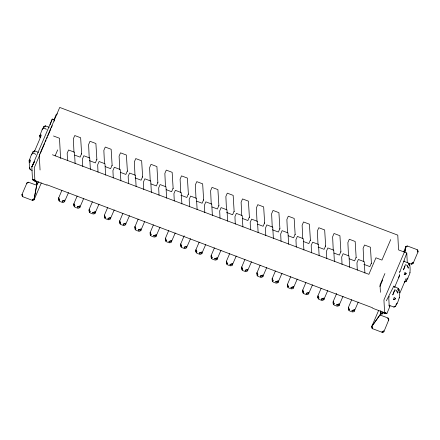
<?xml version="1.0" encoding="UTF-8"?>
<svg xmlns="http://www.w3.org/2000/svg" width="440" height="440" viewBox="0 0 440 440"><rect width="100%" height="100%" fill="white"/><g stroke="black" fill="none" stroke-linecap="round" stroke-linejoin="round"><path stroke-width="0.66" d="M388.795 319.798L383.845 331.81L382.822 332.569L372.014 328.488L371.789 326.43L380.633 313.902L380.853 311.586M380.776 310.651L380.55 314.215L371.789 326.43L372.548 328.867M29.249 160.358L29.37 160.045L30.553 160.078L29.854 162.415L29.139 160.826L31.532 154.291L33.193 153.18L35.354 154L35.387 154.632M34.485 151.388L39.99 138.518L39.848 135.779L40.645 136.824L39.875 135.597L40.018 135.151L41.261 135.031L40.562 137.368L39.848 135.779L42.235 129.239L43.901 128.133L46.063 128.953L46.096 129.586M393.503 299.574L395.175 299.112L395.411 298.331L394.185 297.457L393.503 299.574L395.202 298.93M399.493 272.888L406.78 253L398.552 249.893L397.782 235.142L59.725 107.426L39.281 155.243L40.056 169.994M404.212 274.527L405.884 274.065L406.115 273.284L404.894 272.41L404.212 274.527L405.911 273.884M36.767 184.333A1.298 1.227 -3 0 1 35.244 184.74L28.314 182.166L26.95 182.93L22.082 194.315L22.044 195.784L22.842 196.746L32.45 200.376L33.732 200.2L34.139 199.694L36.767 184.333L38.764 182.1M404.888 252.016L405.861 246.736L406.269 246.224L407.55 246.048L417.159 249.678L417.956 250.641L417.918 252.115L413.05 263.5L411.686 264.264L403.964 261.344M32.45 200.376L32.406 199.535L33.688 199.359L34.095 198.853L37.021 183.744L36.707 181.324L36.262 183.304A1.298 1.227 -3 0 1 36.575 185.405M404.827 252.115L405.861 246.736L407.55 246.048M73.997 204.831L73.871 205.299L73.931 203.566L77.143 196.07M89.249 210.595L89.122 211.063L89.183 209.33L92.395 201.828M104.5 216.359L104.374 216.821L104.434 215.094L107.646 207.592M196.009 250.927L195.882 251.394L195.943 249.667L199.155 242.165M211.261 256.69L211.134 257.158L211.195 255.426L214.407 247.924M226.512 262.454L226.386 262.916L226.446 261.19L229.658 253.688M318.021 297.022L317.895 297.49L317.955 295.763L321.167 288.261M333.273 302.786L333.146 303.254L333.207 301.521L336.688 293.398M348.524 308.55L348.398 309.012L348.458 307.285L351.67 299.783M388.713 320.425L388.751 318.951L387.954 317.988L381.348 315.497A1.298 1.227 -3 0 1 380.55 314.215M417.918 252.115L418 251.482L417.202 250.52M398.657 277.8L399.586 274.681A2.591 0.358 -69.3 0 1 398.657 277.8L395.005 286.336A2.591 0.358 -69.3 0 1 394.752 286.897M395.945 304.442L397.056 303.705L398.03 301.428L399.449 297.165L399.3 294.426L406.115 278.487M406.654 279.395L407.764 278.658L408.705 275.748C411.169 274.466 410.003 259.341 408.304 264.44L409.525 265.315L409.739 264.93L408.952 263.28L409.778 264.957L409.03 263.257M50.116 124.85L52.272 119.064L54.675 119.972L54.137 121.231M404.377 252.093L383.933 299.909L384.588 312.34L383.411 312.307M395.291 298.645L395.411 298.331M405.999 273.598L406.115 273.284M399.212 297.946L399.333 297.632M409.921 272.899L410.042 272.586M389.246 296.379L388.784 297.935L389.202 305.943L389.708 305.223L389.911 306.416L389.361 305.905M399.828 271.639L399.955 271.332M31.565 154.919L32.995 151.685L34.689 150.926L38.489 152.361M42.267 129.871L43.703 126.638L45.397 125.879L49.198 127.314M52.272 119.064L31.829 166.881L32.477 179.311L36.108 181.099M53.851 120.01L56.155 114.615L57.519 113.856M39.881 154.578L34.232 167.788L34.903 180.642L46.915 185.18M40.419 153.318L44.721 143.253M45.26 141.994L46.068 140.107M46.602 138.847L47.41 136.961M47.949 135.702L50.908 128.783M51.447 127.523L52.25 125.637M34.139 199.694L41.272 183.007M55.094 155.898L57.657 149.908M81.571 153.72L80.108 157.135L74.707 155.095M64.752 201.339L63.707 202.345L62.711 202.483L62.645 201.223L62.15 201.102L64.686 200.073L64.499 201.757L68.469 192.638M96.822 159.484L95.359 162.899L89.359 160.628M80.003 207.103L78.958 208.109L77.963 208.247L77.897 206.982L77.401 206.866L79.937 205.838L79.75 207.521L83.721 198.402M112.074 165.242L110.611 168.657L105.21 166.617M95.255 212.861L94.21 213.873L93.214 214.011L93.148 212.746L92.653 212.625L95.189 211.602L95.002 213.285L98.972 204.166M127.325 171.006L125.862 174.422L120.461 172.381M110.506 218.625L109.461 219.632L108.466 219.769L108.4 218.504L107.905 218.389L110.44 217.36L110.253 219.043L114.224 209.924M142.577 176.764L141.114 180.186L135.113 177.914M125.758 224.389L124.713 225.396L123.717 225.533L123.651 224.268L123.156 224.153L125.692 223.124L125.505 224.807L129.476 215.688M157.828 182.529L156.365 185.944L150.964 183.904M141.009 230.148L139.964 231.16L138.969 231.297L138.903 230.032L138.408 229.911L140.943 228.882L140.756 230.566L144.727 221.447M173.08 188.293L171.617 191.708L166.215 189.668M156.261 235.912L155.215 236.918L154.22 237.056L154.154 235.791L153.659 235.675L156.195 234.647L156.007 236.33L159.979 227.211M188.331 194.051L186.868 197.466L180.868 195.201M171.512 241.676L170.467 242.682L169.472 242.82L169.406 241.555L168.911 241.439L171.446 240.411L171.259 242.094L175.23 232.975M203.583 199.815L202.12 203.231L196.719 201.19M186.764 247.434L185.719 248.446L184.723 248.578L184.657 247.319L184.162 247.198L186.698 246.169L186.511 247.852L190.482 238.733M218.834 205.579L217.371 208.995L211.97 206.948M202.015 253.198L200.97 254.205L199.975 254.342L199.909 253.077L199.413 252.962L201.949 251.933L201.762 253.616L205.733 244.497M234.086 211.338L232.623 214.753L226.622 212.487M217.267 258.957L216.222 259.969L215.226 260.106L215.16 258.841L214.665 258.72L217.201 257.697L217.014 259.38L220.985 250.261M249.337 217.102L247.874 220.517L242.473 218.477M232.518 264.721L231.473 265.727L230.478 265.865L230.412 264.605L229.917 264.484L232.452 263.456L232.265 265.139L236.236 256.02M264.589 222.865L263.126 226.281L257.725 224.235M247.77 270.485L246.725 271.491L245.729 271.629L245.663 270.364L245.168 270.248L247.704 269.22L247.517 270.903L251.488 261.784M279.84 228.624L278.377 232.04L272.377 229.774M263.021 276.243L261.976 277.255L260.981 277.393L260.915 276.128L260.42 276.007L262.955 274.984L262.768 276.666L266.739 267.548M295.091 234.388L293.629 237.804L288.228 235.763M278.273 282.007L277.228 283.014L276.232 283.151L276.166 281.886L275.671 281.77L278.207 280.742L278.02 282.425L281.991 273.306M310.343 240.147L308.88 243.562L303.479 241.522M293.524 287.771L292.479 288.777L291.484 288.915L291.418 287.65L290.923 287.534L293.458 286.506L293.271 288.189L297.242 279.07M325.595 245.911L324.132 249.326L318.131 247.06M308.776 293.53L307.731 294.541L306.735 294.679L306.669 293.414L306.174 293.293L308.709 292.264L308.523 293.948L312.493 284.829M340.846 251.674L339.383 255.09L333.982 253.049M324.027 299.293L322.982 300.3L321.986 300.438L321.921 299.173L321.425 299.057L323.961 298.029L323.774 299.712L327.745 290.593M356.098 257.433L354.635 260.849L349.234 258.808M339.279 305.058L338.234 306.064L337.238 306.202L337.172 304.937L336.677 304.821L339.213 303.793L339.026 305.476L342.997 296.357M371.349 263.197L369.886 266.613L363.886 264.346M354.53 310.816L353.485 311.828L352.49 311.96L352.424 310.701L351.929 310.58L354.464 309.551L354.277 311.234L358.248 302.115M390.709 239.58L381.948 260.073L375.942 257.802L368.885 274.312L52.448 154.764M384.907 273.543L380.039 284.928L380.424 292.298M379.891 286.534L382.707 279.939M378.659 310.36L371.789 326.43L372.504 328.02M403.75 251.68L405.861 246.736L405.906 247.577M380.595 315.375A1.298 1.227 -3 0 1 382.366 314.061L382.806 312.081L380.798 313.621M394.46 290.95L392.755 294.932L394.669 289.745L396.831 290.565L397.601 293.211M404.921 266.47L403.464 269.885L405.377 264.699L407.539 265.518L408.309 268.163L407.572 266.151M382.806 312.081L382.85 312.923L383.455 313.148L383.719 312.411L384.384 313.456L384.005 312.477L385.242 313.659L384.252 312.505L385.979 313.742L384.439 312.488L386.54 313.698L384.549 312.433L386.881 313.527L389.802 306.697M395.681 306.174L397.023 303.072M406.389 281.127L407.732 278.025M61.892 190.306L58.553 198.27L58.757 200.475L59.373 201.223L58.68 197.808L59.752 200.195L59.307 199.958M122.898 213.351L119.559 221.32L119.763 223.526L120.379 224.274L119.686 220.853L120.758 223.245L120.313 223.009M138.149 219.115L134.811 227.084L135.014 229.29L135.63 230.032L134.937 226.617L136.01 229.004L135.564 228.773M153.401 224.879L150.062 232.843L150.266 235.048L150.882 235.796L150.189 232.381L151.261 234.768L150.816 234.531M168.652 230.637L165.314 238.607L165.517 240.812L166.133 241.56L165.44 238.139L166.513 240.532L166.067 240.295M184.173 235.774L180.565 244.371L180.769 246.576L181.385 247.319L180.691 243.903L181.764 246.29L181.319 246.059M244.91 259.452L241.571 267.416L241.775 269.621L242.391 270.369L241.698 266.948L242.77 269.341L242.325 269.104M260.161 265.21L256.822 273.18L257.026 275.385L257.648 276.133L256.949 272.712L258.022 275.099L257.576 274.868M275.413 270.974L272.074 278.938L272.278 281.144L272.899 281.892L272.201 278.476L273.273 280.863L272.828 280.627M290.664 276.733L287.326 284.702L287.529 286.908L288.151 287.656L287.452 284.235L288.525 286.627L288.079 286.391M305.916 282.497L302.577 290.466L302.781 292.672L303.402 293.414L302.704 289.999L303.776 292.386L303.331 292.155M404.091 261.652L404.602 260.937M34.221 162.085L31.829 166.881L34.584 161.359M386.337 300.817L393.894 285.984M405.147 281.259L404.608 282.018L406.257 281.226M394.438 306.306L393.899 307.065L388.834 305.151M30.624 169.274L30.261 169.686L29.645 167.888M398.882 290.224L398.244 288.327L397.595 289.487L398.882 290.224L399.031 289.977C397.139 285.824 400.015 291.478 399.212 292.743L398.844 291.736M32.164 170.401L30.261 169.686L29.513 167.987L29.772 167.629M394.328 287.293L395.005 286.336M406.516 280.869L404.608 282.018M395.808 305.916L393.899 307.065L395.555 306.273M37.021 183.744L38.825 181.88M64.433 200.492L63.641 201.086L62.15 201.102M79.684 206.256L78.892 206.844L77.401 206.866M94.936 212.02L94.144 212.608L92.653 212.625M110.187 217.778L109.395 218.372L107.905 218.389M125.439 223.542L124.647 224.131L123.156 224.153M140.69 229.306L139.898 229.895L138.408 229.911M155.941 235.065L155.149 235.653L153.659 235.675M171.193 240.829L170.401 241.417L168.911 241.439M186.445 246.593L185.653 247.181L184.162 247.198M201.696 252.351L200.904 252.94L199.413 252.962M216.948 258.115L216.156 258.704L214.665 258.72M232.199 263.874L231.407 264.468L229.917 264.484M247.451 269.638L246.659 270.226L245.168 270.248M262.702 275.402L261.91 275.99L260.42 276.007M277.954 281.16L277.162 281.754L275.671 281.77M293.205 286.924L292.413 287.513L290.923 287.534M308.457 292.688L307.665 293.277L306.174 293.293M323.708 298.447L322.916 299.035L321.425 299.057M338.959 304.211L338.168 304.799L336.677 304.821M354.211 309.975L353.419 310.563L351.929 310.58M413.05 263.5L413.006 262.658L411.983 263.417L411.318 263.34L411.361 264.187M383.845 331.81L383.801 330.968L382.778 331.727L382.113 331.65L382.157 332.497M28.639 182.243L26.95 182.93L26.994 183.772M32.406 199.535L34.095 198.853M411.318 263.34L413.006 262.658M382.113 331.65L383.801 330.968M53.498 135.988L59.505 138.254L60.566 158.477M393.888 286.632L398.321 288.305L399.069 290.004M32.477 179.311L34.881 180.219L32.621 179.685L35.052 180.494L32.995 180.131L35.25 180.653L33.583 180.604L35.503 180.813L34.337 181.088L35.794 180.966L36.152 181.94L36.751 182.166L36.707 181.324M46.893 184.756L372.576 307.802L372.598 308.22L384.61 312.757M59.818 201.46L62.216 202.367M75.07 207.224L77.468 208.131M90.321 212.982L92.719 213.889M105.573 218.746L107.971 219.654M120.824 224.505L123.222 225.412M136.076 230.269L138.474 231.176M151.327 236.032L153.725 236.94M166.579 241.791L168.977 242.698M181.83 247.555L184.228 248.463M197.082 253.319L199.48 254.227M212.333 259.078L214.731 259.985M227.585 264.841L229.983 265.749M242.836 270.606L245.234 271.513M258.088 276.364L260.486 277.272M273.339 282.128L275.737 283.036M288.591 287.887L290.989 288.794M303.842 293.651L306.24 294.558M319.094 299.415L321.492 300.322M334.345 305.173L336.743 306.081M349.597 310.937L352 311.845M384.588 312.34L386.881 313.527M349.091 309.441L349.531 309.672L348.458 307.285L348.535 309.958L349.157 310.701L349.091 309.441L348.469 308.693M333.839 303.677L334.279 303.914L333.207 301.521L333.284 304.194L333.905 304.942L333.839 303.677L333.218 302.929M318.588 297.913L319.027 298.15L317.955 295.763L318.032 298.43L318.654 299.178L318.588 297.913L317.966 297.165M227.073 263.34L227.519 263.577L226.446 261.19L226.523 263.857L227.139 264.605L227.073 263.34L226.457 262.598M211.822 257.582L212.267 257.812L211.195 255.426L211.272 258.099L211.888 258.846L211.822 257.582L211.206 256.834M196.57 251.818L197.016 252.054L195.943 249.667L196.02 252.335L196.636 253.083L196.57 251.818L195.954 251.07M105.061 217.245L105.507 217.481L104.434 215.094L104.511 217.762L105.127 218.51L105.061 217.245L104.445 216.502M89.809 211.486L90.255 211.717L89.183 209.33L89.26 212.003L89.876 212.751L89.809 211.486L89.194 210.738M74.558 205.722L75.004 205.959L73.931 203.566L74.008 206.239L74.624 206.987L74.558 205.722L73.942 204.974M22.798 195.905L22 194.942L22.082 194.315L22.842 196.746M39.848 135.779L40.579 137.148M29.167 160.644L29.871 162.195M417.159 249.678L417.874 251.273M388.668 319.583L387.954 317.988L387.998 318.835M396.864 291.198L397.414 292.705M371.421 263.522L370.425 247.236L364.54 245.014L363.132 248.314L363.759 261.74M356.169 257.757L355.174 241.472L349.289 239.25L347.881 242.55L348.507 255.981M340.918 251.994L339.922 235.714L334.037 233.486L332.629 236.792L333.256 250.217M325.666 246.235L324.671 229.95L318.786 227.728L317.377 231.028L318.005 244.453M310.415 240.471L309.419 224.186L303.534 221.964L302.126 225.264L302.753 238.695M295.163 234.713L294.168 218.427L288.283 216.205L286.875 219.505L287.502 232.931M279.912 228.948L278.916 212.663L273.031 210.441L271.623 213.741L272.25 227.172M264.66 223.185L263.665 206.899L257.78 204.677L256.372 207.983L256.999 221.408M249.409 217.426L248.413 201.141L242.528 198.919L241.12 202.219L241.747 215.644M234.157 211.662L233.162 195.377L227.277 193.155L225.869 196.455L226.496 209.886M218.906 205.898L217.91 189.618L212.025 187.391L210.617 190.696L211.244 204.122M203.654 200.139L202.659 183.854L196.774 181.632L195.365 184.932L195.993 198.358M188.403 194.376L187.407 178.09L181.522 175.868L180.114 179.168L180.741 192.599M173.151 188.612L172.156 172.332L166.271 170.104L164.857 173.41L165.489 186.835M157.899 182.853L156.904 166.568L151.019 164.346L149.606 167.646L150.238 181.071M142.648 177.089L141.653 160.804L135.768 158.582L134.354 161.882L134.987 175.312M127.397 171.331L126.401 155.045L120.516 152.823L119.103 156.123L119.735 169.548M112.145 165.566L111.15 149.281L105.264 147.059L103.851 150.359L104.484 163.79M96.894 159.803L95.898 143.517L90.013 141.295L88.6 144.601L89.232 158.026M81.642 154.044L80.647 137.758L74.762 135.537L73.348 138.837L73.981 152.262M364.903 273.059L364.243 261.696L358.358 259.474L356.95 262.774L357.297 270.16M349.652 267.3L348.992 255.931L343.107 253.71L341.699 257.01L342.045 264.396M334.4 261.536L333.74 250.173L327.855 247.946L326.447 251.251L326.793 258.632M319.149 255.772L318.489 244.409L312.604 242.187L311.195 245.487L311.542 252.874M303.897 250.014L303.237 238.645L297.352 236.423L295.944 239.723L296.291 247.11M288.645 244.25L287.986 232.887L282.101 230.659L280.693 233.965L281.039 241.346M273.394 238.486L272.734 227.123L266.849 224.901L265.441 228.201L265.788 235.587M258.143 232.727L257.483 221.359L251.598 219.137L250.19 222.442L250.536 229.823M242.891 226.963L242.231 215.6L236.346 213.378L234.938 216.678L235.285 224.065M227.639 221.199L226.98 209.836L221.095 207.614L219.687 210.914L220.033 218.301M212.388 215.441L211.728 204.078L205.843 201.85L204.435 205.156L204.781 212.537M197.137 209.677L196.477 198.314L190.591 196.091L189.184 199.392L189.53 206.778M181.885 203.918L181.225 192.549L175.34 190.328L173.932 193.628L174.279 201.014M166.634 198.154L165.974 186.791L160.089 184.564L158.68 187.869L159.027 195.25M151.377 192.39L150.722 181.027L144.837 178.805L143.429 182.105L143.776 189.492M136.125 186.632L135.471 175.263L129.586 173.041L128.178 176.341L128.524 183.728M120.874 180.868L120.219 169.505L114.334 167.277L112.926 170.583L113.273 177.969M105.622 175.104L104.968 163.74L99.083 161.519L97.675 164.819L98.021 172.205M90.371 169.345L89.716 157.977L83.831 155.755L82.423 159.06L82.77 166.441M75.119 163.581L74.465 152.218L68.58 149.996L67.172 153.296L67.518 160.683M406.78 253L407.297 262.812M29.139 160.826L29.513 167.987M381.332 313.231A1.298 1.227 -3 0 1 382.322 313.22M36.218 182.463A1.298 1.227 -3 0 1 36.927 183.117M44.858 126.638L44.666 127.061L43.489 127.028L45.397 125.879L44.858 126.638M34.15 151.685L33.957 152.108L32.78 152.075L34.689 150.926L34.15 151.685"/></g></svg>
